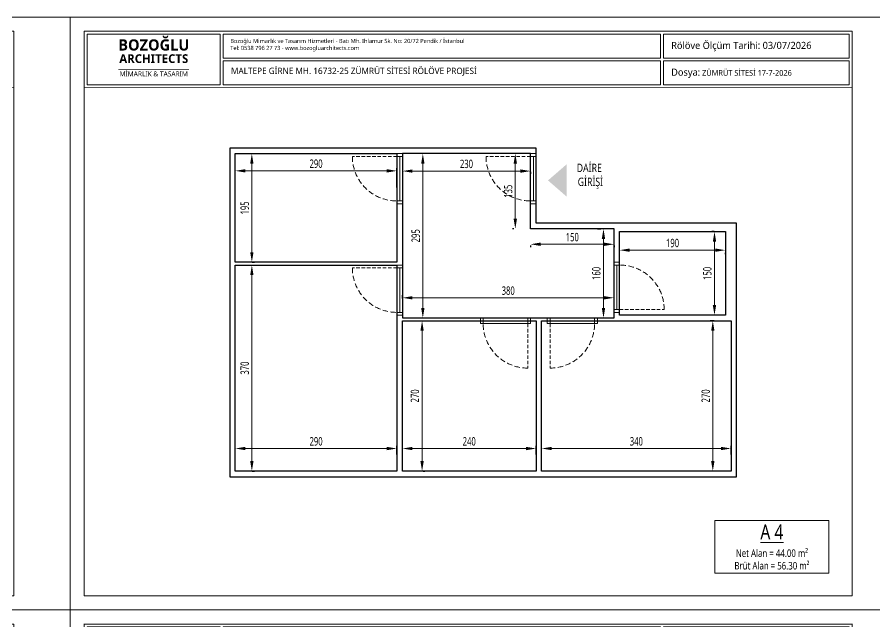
# Model space of a CAD drawing. Header units: metres. Extents: x 41905 to 73816, y -45641 to -42980.
# Drawn here: x 65894 to 67434, y -44066 to -42980 of the extents above; entities that cross this region are included whole.
import ezdxf

# ---------------------------------------------------------------- set-up
doc = ezdxf.new("R2010")
doc.units = ezdxf.units.M
doc.linetypes.add('HIDDEN2', pattern=[4.7625, 3.175, -1.5875])
for name, color, linetype, lineweight in [('A ALAN BRÜT', 5, 'Continuous', 30), ('A ANTET', 7, 'Continuous', 13), ('A DUVAR', 7, 'Continuous', 30), ('A KAPI', 11, 'Continuous', 13), ('A KAPI KESİK', 11, 'HIDDEN2', 13), ('A YAZI', 7, 'Continuous', 13)]:
    doc.layers.add(name, color=color, linetype=linetype, lineweight=lineweight)
for name, color, linetype, lineweight, true_color in [('A GİRİŞ OKU', 1, 'Continuous', 13, 0xff0000), ('A YAZDIRMA', 7, 'Continuous', 13, 0x848484), ('A ÖLÇÜ DIŞ', 1, 'Continuous', 13, 0xff0000)]:
    doc.layers.add(name, color=color, linetype=linetype, lineweight=lineweight, true_color=true_color)
doc.styles.add('HİB NORMAL', font='segoeui.ttf')
doc.styles.add('HİB Segoe Bold', font='segoeuib.ttf', dxfattribs={"width": 0.8})
doc.styles.add('HİB SEGOE Normal .7', font='segoeui.ttf', dxfattribs={"width": 0.7})
doc.styles.add('HİB Segoe Semilight .7', font='segoeuisl.ttf', dxfattribs={"width": 0.7})
doc.dimstyles.new('HİB New', dxfattribs={"dimtxt": 12, "dimasz": 18, "dimexe": 5, "dimexo": 30, "dimgap": 5, "dimtad": 1, "dimdec": 0, "dimzin": 0, "dimdsep": 46, "dimtxsty": 'HİB Segoe Semilight .7', "dimcen": 0.09, "dimclrd": 256, "dimclre": 256, "dimclrt": 256, "dimadec": 0, "dimazin": 0, "dimtfac": 1, "dimtdec": 4, "dimtix": 1, "dimtofl": 0, "dimtmove": 0, "dimatfit": 3, "dimfxl": 30, "dimfxlon": 1, "dimtvp": 1, "dimtolj": 1, "dimtzin": 0, "dimlwd": -1, "dimlwe": -3, "dimarcsym": 0})

# ---------------------------------------------------------------- blocks, each defined once
blk = doc.blocks.new('safsafsaf')
at = {"layer": 'A ANTET', "linetype": 'ByBlock', "ltscale": 100}
blk.add_line((49168, -37858.9), (52997.3, -37858.9), dxfattribs=at)
at = {"layer": 'A ANTET', "linetype": 'ByBlock', "ltscale": 100, "const_width": 4.22}
blk.add_lwpolyline([(49168, -37858.9), (52997.3, -37858.9), (52997.3, -38140.5), (49168, -38140.5)], close=True, dxfattribs=at)
at = {"layer": 'A ANTET', "linetype": 'ByBlock', "ltscale": 100}
for points in [[(52997.3, -40674.5), (49168, -40674.5), (49168, -37858.9), (52997.3, -37858.9)], [(49182.1, -37873), (49846.6, -37873), (49846.6, -38126.4), (49182.1, -38126.4)], [(49860.6, -37873), (52042.3, -37873), (52042.3, -37992.7), (49860.6, -37992.7)], [(52056.4, -37992.7), (52983.2, -37992.7), (52983.2, -37873), (52056.4, -37873)], [(49860.6, -38006.7), (52042.3, -38006.7), (52042.3, -38126.4), (49860.6, -38126.4)], [(52056.4, -38126.4), (52983.2, -38126.4), (52983.2, -38006.7), (52056.4, -38006.7)]]:
    blk.add_lwpolyline(points, close=True, dxfattribs=at)
blk.add_lwpolyline([(49337.9, -38048.6, 3.72, 3.72, 0), (49690.6, -38048.6, 0, 0, 0)], format="xyseb", dxfattribs=at)
at = {"layer": 'A YAZDIRMA', "linetype": 'ByBlock', "ltscale": 100}
blk.add_lwpolyline([(53278.8, -40744.9), (53278.8, -37788.5), (49097.6, -37788.5), (49097.6, -40744.9)], close=True, dxfattribs=at)
at = {"layer": 'A ANTET', "linetype": 'ByBlock', "ltscale": 100, "attachment_point": 1, "line_spacing_factor": 0.8, "style": 'HİB NORMAL'}
for s, insert, char_height, width in [('\\pxqc;{\\fSegoe UI Semibold|b0|i0|c162|p34;BOZOĞLU\\P\\pxqc;\\H0.7833x;ARCHITECTS\\P\\pxqc;\\H1.0213x;}', (49326, -37899.2), 55.749, 377.662), ('\\pxi-3,l4.25,qc,t4.25;MİMARLIK & TASARIM', (49291.1, -38059.2), 24.623, 415.716)]:
    blk.add_mtext(s, dxfattribs=dict(at, insert=insert, char_height=char_height, width=width))
at = {"layer": 'A ANTET', "linetype": 'ByBlock', "ltscale": 100, "attachment_point": 1, "style": 'HİB NORMAL'}
for s, insert, char_height, width in [('\\A1;\\pxql;Bozoğlu Mimarlık ve Tasarım Hizmetleri - Batı Mh. Ihlamur Sk. No: 20/72 Pendik / İstanbul\\PTel: 0538 796 27 73 - www.bozogluarchitects.com', (49896.5, -37896.8), 20.906, 1289.576), ('\\pxql;MALTEPE GİRNE MH. 16732-25 ZÜMRÜT SİTESİ RÖLÖVE PROJESİ', (49900, -38040.7), 31.359, 1361.276)]:
    blk.add_mtext(s, dxfattribs=dict(at, insert=insert, char_height=char_height, width=width))
at = {"layer": 'A ANTET', "color": 0, "linetype": 'ByBlock', "ltscale": 100, "char_height": 35.195, "width": 810.705, "attachment_point": 7, "style": 'HİB NORMAL'}
for s, insert in [('\\pxql;Rölöve Ölçüm Tarihi: 03/07/2026', (52095.2, -37958.7)), ('\\pxql;Dosya:{\\H0.8019x; ZÜMRÜT SİTESİ 17-7-2026}', (52095.2, -38092.4))]:
    blk.add_mtext(s, dxfattribs=dict(at, insert=insert))
blk = doc.blocks.new('*D18085')
at = {"layer": 'A ÖLÇÜ DIŞ', "lineweight": -3, "ltscale": 0.5}
for p, q in [((66315.7, -43225), (66320.4, -43225)), ((66315.7, -43420), (66320.4, -43420))]:
    blk.add_line(p, q, dxfattribs=at)
at = {"layer": 'A ÖLÇÜ DIŞ', "ltscale": 0.5}
blk.add_line((66315.4, -43243), (66315.4, -43402), dxfattribs=at)
at = {"layer": 'A ÖLÇÜ DIŞ'}
for points in [[(66318.4, -43243), (66312.4, -43243), (66315.4, -43225)], [(66312.4, -43402), (66318.4, -43402), (66315.4, -43420)]]:
    blk.add_solid(points, dxfattribs=at)
at = {"layer": 'Defpoints', "color": 0}
for p in [(66285.7, -43225), (66285.7, -43420), (66315.4, -43420)]:
    blk.add_point(p, dxfattribs=at)
at = {"layer": 'A ÖLÇÜ DIŞ', "ltscale": 0.5, "insert": (66302.6, -43322.5), "char_height": 15, "attachment_point": 5, "rotation": 90, "style": 'HİB SEGOE Normal .7'}
blk.add_mtext('\\A1;195', dxfattribs=at)
blk = doc.blocks.new('*D18086')
at = {"layer": 'A ÖLÇÜ DIŞ', "lineweight": -3, "ltscale": 0.5}
for p, q in [((66315.7, -43425), (66320.4, -43425)), ((66315.7, -43795), (66320.4, -43795))]:
    blk.add_line(p, q, dxfattribs=at)
at = {"layer": 'A ÖLÇÜ DIŞ', "ltscale": 0.5}
blk.add_line((66315.4, -43443), (66315.4, -43777), dxfattribs=at)
at = {"layer": 'A ÖLÇÜ DIŞ'}
for points in [[(66318.4, -43443), (66312.4, -43443), (66315.4, -43425)], [(66312.4, -43777), (66318.4, -43777), (66315.4, -43795)]]:
    blk.add_solid(points, dxfattribs=at)
at = {"layer": 'Defpoints', "color": 0}
for p in [(66285.7, -43425), (66285.7, -43795), (66315.4, -43795)]:
    blk.add_point(p, dxfattribs=at)
at = {"layer": 'A ÖLÇÜ DIŞ', "ltscale": 0.5, "insert": (66302.6, -43610), "char_height": 15, "attachment_point": 5, "rotation": 90, "style": 'HİB SEGOE Normal .7'}
blk.add_mtext('\\A1;370', dxfattribs=at)
blk = doc.blocks.new('*D18087')
at = {"layer": 'A ÖLÇÜ DIŞ', "lineweight": -3, "ltscale": 0.5}
for p, q in [((66285.7, -43765), (66285.7, -43749.4)), ((66575.7, -43765), (66575.7, -43749.4))]:
    blk.add_line(p, q, dxfattribs=at)
at = {"layer": 'A ÖLÇÜ DIŞ', "ltscale": 0.5}
blk.add_line((66303.7, -43754.4), (66557.7, -43754.4), dxfattribs=at)
at = {"layer": 'A ÖLÇÜ DIŞ'}
for points in [[(66303.7, -43751.4), (66303.7, -43757.4), (66285.7, -43754.4)], [(66557.7, -43757.4), (66557.7, -43751.4), (66575.7, -43754.4)]]:
    blk.add_solid(points, dxfattribs=at)
at = {"layer": 'Defpoints', "color": 0}
for p in [(66575.7, -43754.4), (66285.7, -43795), (66575.7, -43795)]:
    blk.add_point(p, dxfattribs=at)
at = {"layer": 'A ÖLÇÜ DIŞ', "ltscale": 0.5, "insert": (66430.7, -43741.6), "char_height": 15, "attachment_point": 5, "style": 'HİB SEGOE Normal .7'}
blk.add_mtext('\\A1;290', dxfattribs=at)
blk = doc.blocks.new('*D18088')
at = {"layer": 'A ÖLÇÜ DIŞ', "lineweight": -3, "ltscale": 0.5}
for p, q in [((66585.7, -43765), (66585.7, -43749.4)), ((66825.7, -43765), (66825.7, -43749.4))]:
    blk.add_line(p, q, dxfattribs=at)
at = {"layer": 'A ÖLÇÜ DIŞ', "ltscale": 0.5}
blk.add_line((66603.7, -43754.4), (66807.7, -43754.4), dxfattribs=at)
at = {"layer": 'A ÖLÇÜ DIŞ'}
for points in [[(66603.7, -43751.4), (66603.7, -43757.4), (66585.7, -43754.4)], [(66807.7, -43757.4), (66807.7, -43751.4), (66825.7, -43754.4)]]:
    blk.add_solid(points, dxfattribs=at)
at = {"layer": 'Defpoints', "color": 0}
for p in [(66825.7, -43754.4), (66585.7, -43795), (66825.7, -43795)]:
    blk.add_point(p, dxfattribs=at)
at = {"layer": 'A ÖLÇÜ DIŞ', "ltscale": 0.5, "insert": (66705.7, -43741.6), "char_height": 15, "attachment_point": 5, "style": 'HİB SEGOE Normal .7'}
blk.add_mtext('\\A1;240', dxfattribs=at)
blk = doc.blocks.new('*D18089')
at = {"layer": 'A ÖLÇÜ DIŞ', "lineweight": -3, "ltscale": 0.5}
for p, q in [((66835.7, -43765), (66835.7, -43749.4)), ((67175.7, -43765), (67175.7, -43749.4))]:
    blk.add_line(p, q, dxfattribs=at)
at = {"layer": 'A ÖLÇÜ DIŞ', "ltscale": 0.5}
blk.add_line((66853.7, -43754.4), (67157.7, -43754.4), dxfattribs=at)
at = {"layer": 'A ÖLÇÜ DIŞ'}
for points in [[(66853.7, -43751.4), (66853.7, -43757.4), (66835.7, -43754.4)], [(67157.7, -43757.4), (67157.7, -43751.4), (67175.7, -43754.4)]]:
    blk.add_solid(points, dxfattribs=at)
at = {"layer": 'Defpoints', "color": 0}
for p in [(67175.7, -43754.4), (66835.7, -43795), (67175.7, -43795)]:
    blk.add_point(p, dxfattribs=at)
at = {"layer": 'A ÖLÇÜ DIŞ', "ltscale": 0.5, "insert": (67005.7, -43741.6), "char_height": 15, "attachment_point": 5, "style": 'HİB SEGOE Normal .7'}
blk.add_mtext('\\A1;340', dxfattribs=at)
blk = doc.blocks.new('*D18090')
at = {"layer": 'A ÖLÇÜ DIŞ', "lineweight": -3, "ltscale": 0.5}
for p, q in [((66975.7, -43405.5), (66975.7, -43403.3)), ((67165.7, -43405.5), (67165.7, -43403.3))]:
    blk.add_line(p, q, dxfattribs=at)
at = {"layer": 'A ÖLÇÜ DIŞ', "ltscale": 0.5}
blk.add_line((66993.7, -43398.3), (67147.7, -43398.3), dxfattribs=at)
at = {"layer": 'A ÖLÇÜ DIŞ'}
for points in [[(66993.7, -43395.3), (66993.7, -43401.3), (66975.7, -43398.3)], [(67147.7, -43401.3), (67147.7, -43395.3), (67165.7, -43398.3)]]:
    blk.add_solid(points, dxfattribs=at)
at = {"layer": 'Defpoints', "color": 0}
for p in [(66975.7, -43375.5), (67165.7, -43375.5), (67165.7, -43398.3)]:
    blk.add_point(p, dxfattribs=at)
at = {"layer": 'A ÖLÇÜ DIŞ', "ltscale": 0.5, "insert": (67070.7, -43385.5), "char_height": 15, "attachment_point": 5, "style": 'HİB SEGOE Normal .7'}
blk.add_mtext('\\A1;190', dxfattribs=at)
blk = doc.blocks.new('*D18091')
at = {"layer": 'A ÖLÇÜ DIŞ', "lineweight": -3, "ltscale": 0.5}
for p, q in [((67145.7, -43365), (67141, -43365)), ((67145.7, -43515), (67141, -43515))]:
    blk.add_line(p, q, dxfattribs=at)
at = {"layer": 'A ÖLÇÜ DIŞ', "ltscale": 0.5}
blk.add_line((67146, -43383), (67146, -43497), dxfattribs=at)
at = {"layer": 'A ÖLÇÜ DIŞ'}
for points in [[(67149, -43383), (67143, -43383), (67146, -43365)], [(67143, -43497), (67149, -43497), (67146, -43515)]]:
    blk.add_solid(points, dxfattribs=at)
at = {"layer": 'Defpoints', "color": 0}
for p in [(67175.7, -43365), (67146, -43515), (67175.7, -43515)]:
    blk.add_point(p, dxfattribs=at)
at = {"layer": 'A ÖLÇÜ DIŞ', "ltscale": 0.5, "insert": (67133.2, -43440), "char_height": 15, "attachment_point": 5, "rotation": 90, "style": 'HİB SEGOE Normal .7'}
blk.add_mtext('\\A1;150', dxfattribs=at)
blk = doc.blocks.new('*D18092')
at = {"layer": 'A ÖLÇÜ DIŞ', "lineweight": -3, "ltscale": 0.5}
for p, q in [((66935.7, -43360), (66941.7, -43360)), ((66935.7, -43520), (66941.7, -43520))]:
    blk.add_line(p, q, dxfattribs=at)
at = {"layer": 'A ÖLÇÜ DIŞ', "ltscale": 0.5}
blk.add_line((66946.7, -43378), (66946.7, -43502), dxfattribs=at)
at = {"layer": 'A ÖLÇÜ DIŞ'}
for points in [[(66949.7, -43378), (66943.7, -43378), (66946.7, -43360)], [(66943.7, -43502), (66949.7, -43502), (66946.7, -43520)]]:
    blk.add_solid(points, dxfattribs=at)
at = {"layer": 'Defpoints', "color": 0}
for p in [(66965.7, -43360), (66946.7, -43520), (66965.7, -43520)]:
    blk.add_point(p, dxfattribs=at)
at = {"layer": 'A ÖLÇÜ DIŞ', "ltscale": 0.5, "insert": (66933.9, -43440), "char_height": 15, "attachment_point": 5, "rotation": 90, "style": 'HİB SEGOE Normal .7'}
blk.add_mtext('\\A1;160', dxfattribs=at)
blk = doc.blocks.new('*D18093')
at = {"layer": 'A ÖLÇÜ DIŞ', "lineweight": -3, "ltscale": 0.5}
for p, q in [((66815.7, -43390), (66815.7, -43392.7)), ((66965.7, -43390), (66965.7, -43392.7))]:
    blk.add_line(p, q, dxfattribs=at)
at = {"layer": 'A ÖLÇÜ DIŞ', "ltscale": 0.5}
blk.add_line((66833.7, -43387.7), (66947.7, -43387.7), dxfattribs=at)
at = {"layer": 'A ÖLÇÜ DIŞ'}
for points in [[(66833.7, -43384.7), (66833.7, -43390.7), (66815.7, -43387.7)], [(66947.7, -43390.7), (66947.7, -43384.7), (66965.7, -43387.7)]]:
    blk.add_solid(points, dxfattribs=at)
at = {"layer": 'Defpoints', "color": 0}
for p in [(66815.7, -43360), (66965.7, -43360), (66965.7, -43387.7)]:
    blk.add_point(p, dxfattribs=at)
at = {"layer": 'A ÖLÇÜ DIŞ', "ltscale": 0.5, "insert": (66890.7, -43374.9), "char_height": 15, "attachment_point": 5, "style": 'HİB SEGOE Normal .7'}
blk.add_mtext('\\A1;150', dxfattribs=at)
blk = doc.blocks.new('*D18094')
at = {"layer": 'A ÖLÇÜ DIŞ', "lineweight": -3, "ltscale": 0.5}
for p, q in [((66785.7, -43225), (66783.4, -43225)), ((66785.7, -43360), (66783.4, -43360))]:
    blk.add_line(p, q, dxfattribs=at)
at = {"layer": 'A ÖLÇÜ DIŞ', "ltscale": 0.5}
blk.add_line((66788.4, -43342), (66788.4, -43243), dxfattribs=at)
at = {"layer": 'A ÖLÇÜ DIŞ'}
for points in [[(66791.4, -43243), (66785.4, -43243), (66788.4, -43225)], [(66785.4, -43342), (66791.4, -43342), (66788.4, -43360)]]:
    blk.add_solid(points, dxfattribs=at)
at = {"layer": 'Defpoints', "color": 0}
for p in [(66788.4, -43225), (66815.7, -43225), (66815.7, -43360)]:
    blk.add_point(p, dxfattribs=at)
at = {"layer": 'A ÖLÇÜ DIŞ', "ltscale": 0.5, "insert": (66775.6, -43292.5), "char_height": 15, "attachment_point": 5, "rotation": 90, "style": 'HİB SEGOE Normal .7'}
blk.add_mtext('\\A1;135', dxfattribs=at)
blk = doc.blocks.new('*D18095')
at = {"layer": 'A ÖLÇÜ DIŞ', "lineweight": -3, "ltscale": 0.5}
for p, q in [((66585.7, -43257.5), (66585.7, -43261.3)), ((66815.7, -43257.5), (66815.7, -43261.3))]:
    blk.add_line(p, q, dxfattribs=at)
at = {"layer": 'A ÖLÇÜ DIŞ', "ltscale": 0.5}
blk.add_line((66603.7, -43256.3), (66797.7, -43256.3), dxfattribs=at)
at = {"layer": 'A ÖLÇÜ DIŞ'}
for points in [[(66603.7, -43253.3), (66603.7, -43259.3), (66585.7, -43256.3)], [(66797.7, -43259.3), (66797.7, -43253.3), (66815.7, -43256.3)]]:
    blk.add_solid(points, dxfattribs=at)
at = {"layer": 'Defpoints', "color": 0}
for p in [(66585.7, -43227.5), (66815.7, -43227.5), (66815.7, -43256.3)]:
    blk.add_point(p, dxfattribs=at)
at = {"layer": 'A ÖLÇÜ DIŞ', "ltscale": 0.5, "insert": (66700.7, -43243.5), "char_height": 15, "attachment_point": 5, "style": 'HİB SEGOE Normal .7'}
blk.add_mtext('\\A1;230', dxfattribs=at)
blk = doc.blocks.new('*D18096')
at = {"layer": 'A ÖLÇÜ DIŞ', "lineweight": -3, "ltscale": 0.5}
for p, q in [((66585.7, -43485), (66585.7, -43478.8)), ((66965.7, -43485), (66965.7, -43478.8))]:
    blk.add_line(p, q, dxfattribs=at)
at = {"layer": 'A ÖLÇÜ DIŞ', "ltscale": 0.5}
blk.add_line((66603.7, -43483.8), (66947.7, -43483.8), dxfattribs=at)
at = {"layer": 'A ÖLÇÜ DIŞ'}
for points in [[(66603.7, -43480.8), (66603.7, -43486.8), (66585.7, -43483.8)], [(66947.7, -43486.8), (66947.7, -43480.8), (66965.7, -43483.8)]]:
    blk.add_solid(points, dxfattribs=at)
at = {"layer": 'Defpoints', "color": 0}
for p in [(66965.7, -43483.8), (66585.7, -43515), (66965.7, -43515)]:
    blk.add_point(p, dxfattribs=at)
at = {"layer": 'A ÖLÇÜ DIŞ', "ltscale": 0.5, "insert": (66775.7, -43471), "char_height": 15, "attachment_point": 5, "style": 'HİB SEGOE Normal .7'}
blk.add_mtext('\\A1;380', dxfattribs=at)
blk = doc.blocks.new('*D18097')
at = {"layer": 'A ÖLÇÜ DIŞ', "lineweight": -3, "ltscale": 0.5}
for p, q in [((66640.8, -43225), (66627.4, -43225)), ((66627.1, -43520), (66627.4, -43520))]:
    blk.add_line(p, q, dxfattribs=at)
at = {"layer": 'A ÖLÇÜ DIŞ', "ltscale": 0.5}
blk.add_line((66622.4, -43243), (66622.4, -43502), dxfattribs=at)
at = {"layer": 'A ÖLÇÜ DIŞ'}
for points in [[(66625.4, -43243), (66619.4, -43243), (66622.4, -43225)], [(66619.4, -43502), (66625.4, -43502), (66622.4, -43520)]]:
    blk.add_solid(points, dxfattribs=at)
at = {"layer": 'Defpoints', "color": 0}
for p in [(66610.8, -43225), (66597.1, -43520), (66622.4, -43520)]:
    blk.add_point(p, dxfattribs=at)
at = {"layer": 'A ÖLÇÜ DIŞ', "ltscale": 0.5, "insert": (66609.6, -43372.5), "char_height": 15, "attachment_point": 5, "rotation": 90, "style": 'HİB SEGOE Normal .7'}
blk.add_mtext('\\A1;295', dxfattribs=at)
blk = doc.blocks.new('*D18098')
at = {"layer": 'A ÖLÇÜ DIŞ', "lineweight": -3, "ltscale": 0.5}
for p, q in [((66285.7, -43285.9), (66285.7, -43250.9)), ((66575.7, -43285.9), (66575.7, -43250.9))]:
    blk.add_line(p, q, dxfattribs=at)
at = {"layer": 'A ÖLÇÜ DIŞ', "ltscale": 0.5}
blk.add_line((66557.7, -43255.9), (66303.7, -43255.9), dxfattribs=at)
at = {"layer": 'A ÖLÇÜ DIŞ'}
for points in [[(66303.7, -43252.9), (66303.7, -43258.9), (66285.7, -43255.9)], [(66557.7, -43258.9), (66557.7, -43252.9), (66575.7, -43255.9)]]:
    blk.add_solid(points, dxfattribs=at)
at = {"layer": 'Defpoints', "color": 0}
for p in [(66285.7, -43255.9), (66285.7, -43420), (66575.7, -43415)]:
    blk.add_point(p, dxfattribs=at)
at = {"layer": 'A ÖLÇÜ DIŞ', "ltscale": 0.5, "insert": (66430.7, -43243.1), "char_height": 15, "attachment_point": 5, "style": 'HİB SEGOE Normal .7'}
blk.add_mtext('\\A1;290', dxfattribs=at)
blk = doc.blocks.new('*D18099')
at = {"layer": 'A ÖLÇÜ DIŞ', "lineweight": -3, "ltscale": 0.5}
for p, q in [((66623.2, -43525), (66626, -43525)), ((66623.2, -43795), (66626, -43795))]:
    blk.add_line(p, q, dxfattribs=at)
at = {"layer": 'A ÖLÇÜ DIŞ', "ltscale": 0.5}
blk.add_line((66621, -43543), (66621, -43777), dxfattribs=at)
at = {"layer": 'A ÖLÇÜ DIŞ'}
for points in [[(66624, -43543), (66618, -43543), (66621, -43525)], [(66618, -43777), (66624, -43777), (66621, -43795)]]:
    blk.add_solid(points, dxfattribs=at)
at = {"layer": 'Defpoints', "color": 0}
for p in [(66593.2, -43525), (66593.2, -43795), (66621, -43795)]:
    blk.add_point(p, dxfattribs=at)
at = {"layer": 'A ÖLÇÜ DIŞ', "ltscale": 0.5, "insert": (66608.2, -43660), "char_height": 15, "attachment_point": 5, "rotation": 90, "style": 'HİB SEGOE Normal .7'}
blk.add_mtext('\\A1;270', dxfattribs=at)
blk = doc.blocks.new('*D18100')
at = {"layer": 'A ÖLÇÜ DIŞ', "lineweight": -3, "ltscale": 0.5}
for p, q in [((67145.7, -43525), (67138, -43525)), ((67145.7, -43795), (67138, -43795))]:
    blk.add_line(p, q, dxfattribs=at)
at = {"layer": 'A ÖLÇÜ DIŞ', "ltscale": 0.5}
blk.add_line((67143, -43543), (67143, -43777), dxfattribs=at)
at = {"layer": 'A ÖLÇÜ DIŞ'}
for points in [[(67146, -43543), (67140, -43543), (67143, -43525)], [(67140, -43777), (67146, -43777), (67143, -43795)]]:
    blk.add_solid(points, dxfattribs=at)
at = {"layer": 'Defpoints', "color": 0}
for p in [(67175.7, -43525), (67143, -43795), (67175.7, -43795)]:
    blk.add_point(p, dxfattribs=at)
at = {"layer": 'A ÖLÇÜ DIŞ', "ltscale": 0.5, "insert": (67130.3, -43660), "char_height": 15, "attachment_point": 5, "rotation": 90, "style": 'HİB SEGOE Normal .7'}
blk.add_mtext('\\A1;270', dxfattribs=at)
blk = doc.blocks.new('KAPI 90X10')
at = {"layer": 'A KAPI', "color": 0}
for points in [[(5, 10), (0, 10), (0, 0), (5, 0)], [(85, 5), (85, 10), (5, 10), (5, 5)], [(90, 10), (85, 10), (85, 0), (90, 0)]]:
    blk.add_lwpolyline(points, close=True, dxfattribs=at)
at = {"layer": 'A KAPI KESİK', "color": 0, "ltscale": 2}
blk.add_line((85, 10), (85, 90), dxfattribs=at)
at = {"layer": 'A KAPI KESİK', "color": 0, "ltscale": 3}
blk.add_arc((85, 10), 80, 90, 180, dxfattribs=at)
at = {"layer": 'A YAZI', "color": 0, "style": 'HİB Segoe Semilight .7', "width": 0.7}
blk.add_attdef('KAPI_NO', (76.6, 23.8), '', height=12, rotation=90, dxfattribs=at)

msp = doc.modelspace()

# ---------------------------------------------------------------- hatches: boundary and pattern name
at = {"layer": 'A GİRİŞ OKU', "ltscale": 100, "transparency": 33554687}
h = msp.add_hatch(color=256, dxfattribs=at)
h.dxf.hatch_style = 1
h.paths.add_polyline_path([(66880.4, -43302), (66880.4, -43244.3), (66847.1, -43273.1)])

# ---------------------------------------------------------------- linework, layer by layer
at = {"layer": 'A ALAN BRÜT', "ltscale": 0.5}
msp.add_lwpolyline([(66275.7, -43805), (67185.7, -43805), (67185.7, -43350.1), (66825.7, -43350.1), (66825.7, -43215), (66275.7, -43215)], close=True, dxfattribs=at)
at = {"layer": 'A DUVAR', "ltscale": 0.5}
for points in [[(66285.7, -43420), (66285.7, -43225), (66575.7, -43225), (66575.7, -43420)], [(66975.7, -43365), (67165.7, -43365), (67165.7, -43515), (66975.7, -43515)], [(66285.7, -43795), (66285.7, -43425), (66575.7, -43425), (66575.7, -43795)], [(66585.7, -43525), (66825.7, -43525), (66825.7, -43795), (66585.7, -43795)], [(66835.7, -43525), (67175.7, -43525), (67175.7, -43795), (66835.7, -43795)]]:
    msp.add_lwpolyline(points, close=True, dxfattribs=at)
msp.add_lwpolyline([(66815.7, -43360), (66815.7, -43225), (66585.7, -43225), (66585.7, -43520), (66965.7, -43520), (66965.7, -43360), (66815.7, -43360)], dxfattribs=at)

# ---------------------------------------------------------------- block references
at = {"layer": 'A ANTET', "ltscale": 0.5, "xscale": 0.36, "yscale": 0.36, "zscale": 0.36}
for p in [(46808.8, -29376.1), (48314, -29376.1), (46808.8, -30440.4), (48314, -30440.4)]:
    msp.add_blockref('safsafsaf', p, dxfattribs=at)
at = {"layer": 'A KAPI', "ltscale": 100}
for p, rotation in [((66585.8, -43315), 89.99999999999993), ((66825.8, -43315), 89.99999999999993), ((66965.7, -43420), 269.9999999999999), ((66585.8, -43515), 89.99999999999993), ((66935.7, -43520), 179.9999999999999)]:
    msp.add_blockref('KAPI 90X10', p, dxfattribs=dict(at, rotation=rotation))
at = {"layer": 'A KAPI', "ltscale": 100, "xscale": -1, "rotation": 180}
msp.add_blockref('KAPI 90X10', (66725.7, -43520), dxfattribs=at)

# ---------------------------------------------------------------- texts
at = {"layer": 'A YAZI', "ltscale": 100, "insert": (66921.2, -43243.1), "char_height": 15, "width": 136.235, "attachment_point": 2, "style": 'HİB Segoe Bold'}
msp.add_mtext('DAİRE\\P GİRİŞİ', dxfattribs=at)
at = {"layer": 'A YAZI', "ltscale": 100, "insert": (67153.3, -43971.8), "char_height": 13.5, "width": 191.473, "attachment_point": 7, "style": 'HİB Segoe Bold', "bg_fill": 16}
msp.add_mtext('\\pxqc;{\\H2x;\\LA 4\\P\\pxql;}Net Alan^I= 44.00 m²\\PBrüt Alan^I= 56.30 m²', dxfattribs=at)

# ---------------------------------------------------------------- dimensions: what is measured, and where the dimension line sits
at = {"layer": 'A ÖLÇÜ DIŞ', "ltscale": 0.5}
for base, p1, p2, picture, middle in [((66315.4, -43420), (66285.7, -43225), (66285.7, -43420), '*D18085', (66302.6, -43322.5)), ((66622.4, -43520), (66610.8, -43225), (66597.1, -43520), '*D18097', (66609.6, -43372.5)), ((66788.4, -43225), (66815.7, -43360), (66815.7, -43225), '*D18094', (66775.6, -43292.5)), ((66946.7, -43520), (66965.7, -43360), (66965.7, -43520), '*D18092', (66933.9, -43440)), ((67146, -43515), (67175.7, -43365), (67175.7, -43515), '*D18091', (67133.2, -43440)), ((66315.4, -43795), (66285.7, -43425), (66285.7, -43795), '*D18086', (66302.6, -43610)), ((66621, -43795), (66593.2, -43525), (66593.2, -43795), '*D18099', (66608.2, -43660)), ((67143, -43795), (67175.7, -43525), (67175.7, -43795), '*D18100', (67130.3, -43660))]:
    dim = msp.add_linear_dim(base=base, p1=p1, p2=p2, angle=90, dimstyle='HİB New', override={"dimtxt": 15, "dimtxsty": 'HİB SEGOE Normal .7'}, dxfattribs=at)
    dim.commit()
    dim.dimension.update_dxf_attribs({"geometry": picture, "text_midpoint": middle})
for base, p1, p2, picture, middle in [((66285.7, -43255.9), (66575.7, -43415), (66285.7, -43420), '*D18098', (66430.7, -43243.1)), ((66815.7, -43256.3), (66585.7, -43227.5), (66815.7, -43227.5), '*D18095', (66700.7, -43243.5)), ((66965.7, -43387.7), (66815.7, -43360), (66965.7, -43360), '*D18093', (66890.7, -43374.9)), ((67165.7, -43398.3), (66975.7, -43375.5), (67165.7, -43375.5), '*D18090', (67070.7, -43385.5)), ((66965.7, -43483.8), (66585.7, -43515), (66965.7, -43515), '*D18096', (66775.7, -43471)), ((66575.7, -43754.4), (66285.7, -43795), (66575.7, -43795), '*D18087', (66430.7, -43741.6)), ((66825.7, -43754.4), (66585.7, -43795), (66825.7, -43795), '*D18088', (66705.7, -43741.6)), ((67175.7, -43754.4), (66835.7, -43795), (67175.7, -43795), '*D18089', (67005.7, -43741.6))]:
    dim = msp.add_linear_dim(base=base, p1=p1, p2=p2, dimstyle='HİB New', override={"dimtxt": 15, "dimtxsty": 'HİB SEGOE Normal .7'}, dxfattribs=at)
    dim.commit()
    dim.dimension.update_dxf_attribs({"geometry": picture, "text_midpoint": middle})

doc.saveas('drawing.dxf')
